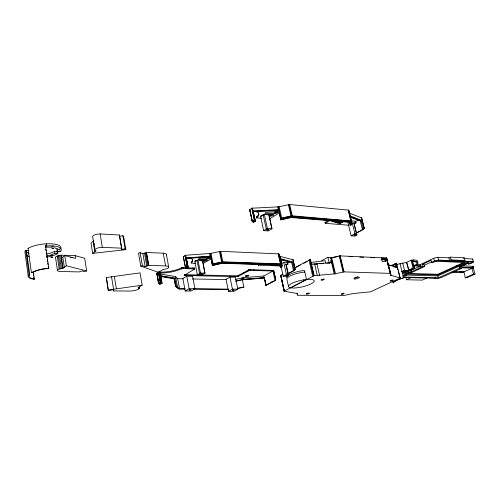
<?xml version="1.0" encoding="UTF-8"?>
<svg xmlns="http://www.w3.org/2000/svg" width="500" height="500" viewBox="0 0 500 500"><rect width="100%" height="100%" fill="white"/><g stroke="black" fill="none" stroke-linecap="round" stroke-linejoin="round"><path stroke-width="0.75" d="M113.462 290.919L113.481 289.781L108.325 290.525L106.344 277.55L140.044 272.856L142.181 285.169L137.988 287.819L139.219 288.688A6.637 1.819 -9.7 0 1 137.438 289.656L136.625 289.95A6.637 1.819 -9.7 0 1 129.894 291.031L113.462 290.919L113.225 289.394M272.938 270.981L263.825 276L265.819 285.369L274.981 280.438L272.938 270.981L249.619 270.387L237.706 276.625L184.812 275.506L184.375 275.331L194.475 269.088L194.35 268.081L182.669 267.65L180.506 268.337A17.081 5 -10.2 0 1 160.356 272.137L158.781 272.081M328.656 220.225L325.231 222.537M349.044 225.269L325.3 223.319L330.2 220.338M183.544 256.694L185.662 255.25L210.312 253.481L220.669 251.312L278.225 253.888L278.913 254.119L280.044 256.344L293.05 259.775L293.981 264.981M293.069 270.663L295.212 269.419L293.062 259.8M241.912 278.006C241.531 280.731 244.125 280.138 242.731 277.825M108.325 290.525L106.344 277.55M390.737 265.694L396.475 263.156L394.181 264.363M252.488 208.1L255.075 219.938L252.319 221.281L249.681 209.7L251.988 208.2L278.431 206.85L289.669 204.531L348.488 210.125L351.944 223.75L350.988 224.05L351.2 224.931L350.244 225.231L349.525 222.3M252.213 221.262L249.681 209.7M28.788 254.006L28.881 253.263M52.275 255.3L50.719 255.387L51.344 255.606M57.344 248.738L56.9 249.6L57.181 251.525L57.775 249.919L57.05 248.806L53.869 247.525M157.3 274.762L156.781 273.256L158.3 272.231L160.156 282.569L158.625 283.644L161.2 282.419L161.356 283.288L159.637 284.344L159.481 283.481M258.731 264.475L258.419 264.262M158.619 283.612L156.838 273.175M279.55 265.256L280.656 267.531L281.525 267.269L280.325 265L221.944 263.331L212.387 265.494L210.831 256.1L186.169 257.906L188.238 267.356L186.156 268.212L185.987 267.325L187.875 266.188L185.662 255.25M361.45 218.294L361.6 217.931L349.231 212.994M210.312 253.481L212.3 264.3L221.981 262.162L280.144 264.169C281.406 262.969 283.094 266.744 281.344 266.444L280.144 264.169L280.325 265L222.156 263.038L212.387 265.494M363.15 228.525L364.263 228.306L362.019 229.65M334.1 220.669L341.456 222.75L342.531 222.406L338.8 221.231M195.512 263.144C194.381 263.725 189.469 263.144 191.85 261.394A16.912 5.006 -10.3 0 0 192.6 259.312M282.944 274.094L280.663 275.413L281.419 275.269M472.362 259.837L472.638 259L464.25 258.587M472.638 259L473.387 261.675L473.113 262.506L468.694 264.119L468.131 262.119L437.837 275.919L405.625 275.044M311.519 264.206L332.15 262.512L331.962 262.794L331.037 257.8L339.762 255.875L386.569 257.987L390.669 273.394L390.794 275.256L400.275 278L370.5 291.837L353.175 293.525L344.006 295.469L298.431 295.3C297.075 295.544 297.356 293.306 296.062 293.312L284.113 291.2L306.519 279.481L303.788 279.825M295.2 269.469L294.169 269.6M278.725 210.469L279.056 209.669L253.1 210.956L253.363 211.706L278.725 210.469L280.819 219.881L291.238 217.544L349.756 222.325L350.625 222.025L350.406 221.137L291.319 216.231L280.781 218.55L278.431 206.85M280.819 219.881L278.894 210.069L253.231 211.331L255.406 221.262L253.762 222.281L253.044 222.256L252.838 221.3M243.006 279.869L243.969 279.2L243.644 277.619L235.6 279.406M166.244 254.9L166.369 254.638A6.844 2.087 -9.9 0 0 163.256 253.169L146.525 252.488L142.894 253.694L140.125 252.662L138.531 253.206L140.794 266.181L158.581 272.369L163.031 269.538L167.1 268.688A6.875 2.006 -10.1 0 0 168.512 267.625L168.681 267.288A6.875 2.006 -10.1 0 0 165.581 265.906L148.806 265.413L145.162 266.606L142.394 265.637L140.794 266.181M392.75 281.375L393.106 282.781L393.369 282.3A12.05 2.763 -14.2 0 1 401.931 278.275L403.669 277.812L400.019 263.637M331.037 258.869L331.775 263.075M382.587 261.106L381.719 260.331L381.388 259.019L386 259.219L386.331 260.525L385.844 261.244L382.031 261.388M221.944 263.331L222.213 261.831L220.106 251.337M291.238 217.544L291.319 216.231L292.225 215.819L351.406 221.012M273.762 264.725L271.425 264.775M28.994 250.431L25.769 250.312L25.175 251A18.162 5.787 -7.3 0 0 25 252.55L28.306 276.619M26.137 252.919L26.681 252.294L28.619 252.369M26.406 250.331L29.744 274.519L28.494 275.163A18.306 5.412 -7.8 0 0 31.562 278.863L34.331 279.119L33.288 271.575M29.744 274.519L29.013 276.512L30.019 277.731L34.331 279.119M252.119 221.15L254.944 219.575M310.744 263.012L311.431 262.387L325.144 260.681L325.675 262.956M46.369 254.1L51.169 252.9L54.55 251.419L60.269 251.644L60.906 250.969A18.175 5.756 -7.4 0 0 51.225 245.738L45.263 246.137L46.419 246.031M45.825 246.088L46.156 245.825M61.625 257.95L64.775 255.538L75.575 258.412L75.15 255.669L61.212 255.175L57.263 256.012A5.312 1.656 -7.8 0 0 55.644 257.781M60.862 248.525A18.162 5.787 -7.3 0 0 50.938 243.781L46.419 243.806A18.162 5.787 -7.3 0 0 29.144 247.769L28.056 248.444L31.419 272.719L32.069 272.738C37.075 270.006 42.856 269.006 48.481 268.438L48.812 268.188L45.594 245.881M57.263 256.012L59.181 269.019L63.15 268.169L66.319 265.8L86.65 270.919L84.669 258.25L75.15 255.669M125.844 249.662L125.125 248.769L121.825 249.488L119.612 236.375L122.894 235.656L123.619 236.588L125.844 249.662L92.656 253.337L90.994 242.913L93.825 240.837M92.656 253.337L96.137 250.837L94.75 249.737L92.606 236.375A5.45 1.8 -8.3 0 1 100.144 233.95L119.45 235.006L121.769 248.988M260.1 264.181L258.562 265.175L280.512 265.994M340.775 223.438L332.819 220.906L331.719 221.312L339.862 223.644L340.775 223.438L340.569 222.581M273.538 270.506L249.45 269.587L237.544 275.831L184.656 274.675L184.812 275.506M264.306 214.35L260.631 216.644L263.656 230.637L268.3 230.944L272.006 228.719L268.944 214.731L264.306 214.35L267.362 228.394L263.656 230.637M268.944 214.731L271.644 228.106M187.681 265.906L185.269 267.225L185.987 267.325M197.956 259.95L194.856 261.869L197.35 274.887L201.887 274.988L205.012 273.119L202.481 260.113L197.956 259.95L200.475 273.012L197.35 274.887M194.531 268.962L183.1 268.5L180.669 269.194A17.087 4.988 -10.2 0 1 160.512 273L162.094 283.319L159.637 284.344M202.481 260.113L204.844 273.225M279.837 212.594L269.75 218.762M253.044 222.256L255.281 220.9L255.406 221.262M211.469 258.756L203.275 263.394M186.769 276.181L182.887 278.538L185.219 291L191.038 291.044L194.956 288.756L192.581 276.3L186.769 276.181L189.125 288.7L185.219 291M186.156 268.212L188.044 267.081L186.363 258.194L210.744 256.419L212.475 265.181M57.638 251.537L57.919 253.45L54.837 253.337L51.45 254.812L46.644 256.012M57.919 253.45L56.831 254.1A18.175 5.756 -7.4 0 1 47.006 257.1M31.419 272.719L32.519 272.069A18.306 5.412 -7.8 0 1 45.119 268.575L48.812 268.188M230 277.094L226.062 279.35L228.469 291.331L233.837 291.369L237.812 289.175L235.369 277.206L230 277.094L232.438 289.125L228.469 291.331M349.263 222.262L348.019 222.956L351.163 235.806L355.056 236.069L356.925 235.062L353.825 222.725L356.056 222.906L355.631 221.2L351.744 220.875L354.913 233.775L356.575 233.894L356.925 235.062M355.119 221.9L358.5 220.025M281.212 263.881L283.762 262.469L287.613 262.613L287.969 264.206L286.375 265.081L288.675 275.487L287.075 276.344L283.212 276.256L281.238 267.238M354.188 223.938L356.056 222.906M287.344 263.137L289.988 261.681M356.294 232.887L363.363 229.381L361.225 220.8L349.762 216.419M351.163 235.806L354.913 233.775M356.062 233.344L363.363 229.381M294.587 267.819L310.425 259.438L314.15 275.688L334.825 273.85L344.056 271.881L390.669 273.394M296.369 267.213L300.431 265.025M270.837 282.494L272.194 281.762M287.481 273.8L294.344 270.406L292.556 262.381L280.475 259.256M283.212 276.256L286.419 274.531L288.069 274.575L288.675 275.487M265.819 285.369L275.512 280.444L275.344 279.656L275.756 279.744L273.419 270.212M288.556 273.519L294.344 270.406M321.625 260.675L327.894 257.337L330.913 257.469L331.206 258.706M303.806 263.219L307.137 261.456M314.15 275.688L290.569 287.794L289.275 287.381M381.044 259.606L384.888 259.775L386 259.219M386.331 260.525L385.219 261.081L384.888 259.775M391.5 265.906L395.737 264.069L392.294 265.744M396.812 264.562A12 2.931 -14.3 0 1 398.281 264.094L406.587 262.419L411.056 260.256L413.625 259.95A13.994 3.431 -14.4 0 1 417.65 261.675M402.663 263.025L404.681 270.806L408.906 270.938L414.375 268.1L412.7 261.725L414 261.363L413.625 259.95M401.812 271.756L403.706 270.856M393.106 282.781L393.969 282.2A11.413 2.612 -14.2 0 1 402.075 278.394L403.669 277.812M416.15 264.325L420.538 264.5L433.669 258.263L437.856 257.294L448.869 257.838L450.375 257.131L464.225 257.819L464.981 260.538L462.45 261.694M414.375 268.1L413.1 268.056L408.606 270.194L406.587 262.419M402.025 271.419L409.588 270.106L413.844 268.081L411.806 260.287M422.519 264.337L424.062 264.4L424.613 266.469L423.069 266.413L422.519 264.337L431.062 260.287L431.619 262.375L433.162 262.444L437.169 260.556L472.987 262.169L468.694 264.119M405.7 273.094L406.231 275.131L404.281 275.075L403.756 273.038L405.7 273.094L409.056 271.5M409.312 272.406L405.869 274.031L438 274.938L465.156 262.544L435.438 261.225M424.4 265.262L431.8 261.762M403.756 273.038L408.594 270.812L409.131 272.863L423.069 266.413M431.619 262.375L434.419 261.056L438.612 260.087L473.387 261.675M402.969 276.663L406.231 275.131M424.613 266.469L410.931 272.913L409.131 272.863M405.8 277.094L406.488 279.756L410.931 277.688M446.756 260.988L447.788 260.506M464.981 260.538L451.131 259.887L449.625 260.587L448.869 257.838M409.062 270.569L410.619 270.644L420.906 265.881L415.3 265.669A14 3.413 -14.4 0 0 414 261.363M402.156 273.006L406.887 270.831M463.225 258.281L464.225 257.819M426.731 278.069L422.3 280.106L406.488 279.756M402.906 275.706L404.281 275.075M406.456 273.375L437.825 274.288L464.3 262.181M459.137 266.962L461.256 267.044L461.619 268.363L459.5 268.288L459.137 266.962L468.319 262.787M434.594 278.263L435.606 277.8M459.944 266.994L468.413 263.144M403.088 276.994L438.363 277.869L459.5 268.288M461.619 268.363L441.488 277.462L438.169 278.35L403.281 277.5M462.044 272.669L473.75 267.575L473.387 266.281L461.619 265.756M472.094 266.856L473.387 266.281M473.75 267.575L472.194 268.275L472.013 267.625M452.025 272.35L462.356 272.681L463.975 271.956L465.275 277.756L473.531 274.113L475 274.156L473.175 267.669M475 274.156L466.75 277.794L465.275 277.756M160.156 282.569L161.2 282.419M52.981 246.737C54.3 245.912 50.594 246.456 52.175 246.85M59.7 249.513C60.975 248.825 57.694 249.05 58.725 249.606M266.575 284.775L265.863 284.762L266.031 285.544M160.375 276.112L174.831 278.463L176.575 287.038L178.881 288.95L184.994 288.744M339.263 221.325L342.031 221.744L342.238 222.6M351.275 220.837L350.406 221.137L350.988 224.05M185.206 255.344L187.219 266M385.975 258.275L386.794 258.156L386.956 260.131M173.962 278.744L175.938 278.406L174.137 278.819L160.531 276.531M401.962 271.594L405.375 270.825M463.781 271.65L460.944 272.125L461.456 271.644L453.944 271.75M176.575 287.038L177.494 286.812L179.575 288.694L177.719 278.688L175.394 276.506L160.419 274.056M86.65 270.919L83.725 271.619L82.65 270.825L79.169 271.913L59.975 271.481A5.331 1.594 -8.1 0 1 59.181 269.019M280.95 218.156L291.644 215.825L289.088 204.537M212.387 263.988L222.775 261.806L280.925 263.906L278.794 254.006M330.85 258.087L338.025 256.494M235.919 280.988L243.969 279.2L264.156 277.556M237.55 288.519L243.881 287.106L242.331 279.8L235.769 281.231M280.988 219.494L291.531 217.175L350.625 222.025L351.2 224.931M242.25 279.587L264.575 277.925L243.731 279.738M237.219 288.35L243.881 287.106M174.137 278.819L175.531 286.388L176.419 286.194M396.669 267.694L397.594 267.506L388.3 264.675M281.119 259.894L291.663 262.556L293.587 262.175L280.587 258.794M350.244 217.244L360.275 220.987L362.337 220.588L350 215.844M199.831 257.869L200.312 257.775M332.287 220.712L340.119 222.744L340.325 223.6M108.369 290.006L142.181 285.169M304.837 272.05L302.106 272.381A13.144 3.413 -12.7 0 0 286.919 279.312L288.544 286.675M197.288 260.425L196.819 260.475A1.863 0.55 -10.7 0 0 195.162 261A1.863 0.55 -10.7 0 0 195.025 261.581L195.65 261.694M263.5 214.919L263 214.963A2.019 0.663 -12 0 0 261.163 215.562A2.019 0.663 -12 0 0 260.881 216.287L261.131 216.394M313.831 264.275L317.606 263.962M319.875 263.781L323.65 263.469M326.675 263.225L329.694 262.975M243.644 277.619L263.825 276M201.944 261.225L204.862 261M199.481 260.256L206.525 259.731A1.85 0.544 -10.9 0 1 206.656 260.587A1.85 0.544 -10.9 0 1 203.831 260.894L203.688 260.781A1.85 0.544 -10.9 0 1 204.306 260.156L204.706 260.006A1.85 0.544 -10.9 0 1 206.1 259.744M206.95 258.444L208.431 258.337L208.344 257.906A1.856 0.55 -11 0 0 210.463 257.325M208.512 258.769L199.638 259.431A1.869 0.556 -10.8 0 1 198.512 258.906A1.869 0.556 -10.8 0 1 200.863 258.156L209.769 257.494M186.556 258.488L210.662 256.737M266.575 214.75L273.206 214.419A2.006 0.656 -12.2 0 1 273.131 215.494A2.006 0.656 -12.2 0 1 270.144 215.775L270.025 215.625A2.006 0.656 -12.2 0 1 270.812 214.856L271.262 214.688A2.006 0.656 -12.2 0 1 272.769 214.406M268.881 216.075L271.181 215.944M277.113 211.725L267.756 212.206A2.025 0.669 -12.1 0 0 265.138 213.062A2.025 0.669 -12.1 0 0 266.169 213.769L275.5 213.275M456.469 271.837L456.094 271.825M409.588 270.106L410.744 270.069M189.125 288.7L194.956 288.756M232.438 289.125L237.812 289.175M193.519 288.825L228.381 289.144M178.881 288.95L185.05 289.006M193.525 289.081L228.212 289.394M177.719 278.688L183.137 278.788M192.419 278.956L226.456 279.581M274.981 280.438L275.512 280.444M200.475 273.012L205.012 273.119M408.969 270.144L406.694 262.369M461.662 272.006L463.406 272.062M288.069 274.575L285.763 264.131L287.969 264.206M459.294 271.919L461.094 271.988M461.056 267.725L472.15 268.144M473.356 268.319L471.887 268.263L473.531 274.113M28.056 248.444L28.7 248.469M94.75 249.737A5.475 1.731 -8.6 0 1 102.319 247.331L121.675 248.175L121.825 249.488M46.087 245.881L46.575 245.9M461.256 267.044L473.438 267.562M161.356 283.288L162.094 283.319M340.644 256.225L339.456 256.175L339.762 255.875L343.594 271.906M349.1 256.606L352.169 256.75M359.856 257.094L363.694 257.269M370.613 257.581L374.45 257.75M381.369 258.062L385.206 258.238M70.425 257.519L72.713 257.65M178.725 288.438L177.631 288.2L175.531 286.388M267.362 228.394L272.006 228.719M255.025 211.369A18.294 6.062 -11.5 0 1 257.6 217.019L256.788 217.875L261.5 218.306M52.225 247.213L45.094 247.081L46.737 245.775L46.45 243.806M159.981 275.65L175.7 278.188L175.394 276.506M290.569 287.794L290.831 287.85A13.175 3.319 -12.7 0 0 312.913 282.75L313.994 281.694A13.175 3.319 -12.7 0 0 307.019 279.438L306.525 279.5L304.475 270.469L301.75 270.794A13.137 3.431 -12.7 0 0 286.575 277.744M278.556 253.925L280.806 263.869M273.562 270.225L275.694 279.869L273.663 270.256M341.319 221.156L343.363 221.744M388.006 265.031L390.169 265.7M393.056 266.588L395.225 267.25M191.412 262.969L192.013 262.256A16.919 4.988 -10.3 0 0 189.862 258.181M29.1 256.744L26.544 255.144M194.269 268.019L194.475 269.088M206.806 259.562A1.85 0.544 -10.9 0 1 204.7 260.138L204.781 260.569A1.85 0.544 -10.9 0 1 203.75 260.469L203.606 260.356A1.85 0.544 -10.9 0 1 203.581 260.212M207.25 258.113L207.4 258.231A1.856 0.55 -11 0 0 208.431 258.337M207.481 258.663L207.338 258.544A1.863 0.55 -11 0 1 207.963 257.913L208.363 257.762A1.863 0.55 -11 0 1 210.794 257.6A1.863 0.55 -11 0 1 209.913 258.5A1.863 0.55 -11 0 1 207.481 258.663L207.387 258.219M256.788 217.875L256.569 216.875L257.4 216.094A18.288 6.081 -11.5 0 0 258.506 212.725M269.819 214.7L270.131 215.756M274.462 213.1L274.344 212.956A2.013 0.663 -12.3 0 1 275.144 212.175L275.6 212.006A2.013 0.663 -12.3 0 1 278.15 211.9A2.013 0.663 -12.3 0 1 277.013 213A2.013 0.663 -12.3 0 1 274.462 213.1L274.25 212.162M285.763 264.131L286.375 265.081M191.2 262.056L191.631 263.012M460.012 265.819L460.194 266.481M456.906 265.562L457.088 266.225M455.5 266.206L455.681 266.869M450.375 257.131L451.131 259.887M446.731 270.219L446.906 270.875M437.856 257.294L438.612 260.087M433.669 258.263L434.419 261.056M437.825 274.288L438 274.938M437.837 275.919L438.363 277.869M420.538 264.5L421.269 267.262M420.737 267.506L420.369 266.125L414.256 265.881L415.075 265.3A13.438 3.275 -14.3 0 0 414.5 261.688L413.469 261.619L413.094 260.206M414.125 264.869L414.494 266.262M412.825 260.338L413.194 261.75M411.056 260.256L413.1 268.056M411.238 270.363L411.594 271.731M410.619 270.644L410.975 272.019M396.475 263.156L400.225 278.062M396.819 265.581L397.956 270.025M398.338 271.506L400.05 278.169M395.55 263.344L396.481 266.969M394.944 264.225L395.688 267.125M386.569 257.987L391.012 275.356M387.331 261.613L388.413 266.031M388.825 267.5L390.794 275.256M386.312 257.95L390.181 273.206M361.7 218.05L364.263 228.337M361.6 217.931L364.206 228.431M363.331 225.825L364.012 228.569M360.275 220.987L362.406 229.569M353.825 222.725L356.575 233.894M349.644 213.388L350.288 216.012M348.663 210.206L351.319 220.869M351.944 223.75L348.55 210.15L351.1 220.763M348.156 210.062L350.769 220.706M342.319 221.55L342.531 222.406M342.262 221.612L342.469 222.475M342.163 221.681L342.369 222.537M341.881 221.8L342.088 222.656M341.712 221.844L341.919 222.7M341.544 221.875L341.75 222.738M341.388 221.894L341.594 222.75M341.244 221.894L341.456 222.75M340.438 222.644L340.644 223.5M340.288 222.7L340.494 223.556M339.95 222.775L340.156 223.631M339.794 222.787L340 223.644M339.656 222.787L339.862 223.644M338.6 221.137L338.806 222M337 222.044L337.206 222.9M335.662 221.663L335.869 222.525M340.225 255.856L344.056 271.881M339.225 255.969L343.056 272.006M325.325 222.138L325.6 223.431M325.387 223.1L325.181 222.231L325.438 223.4M325.081 222.375L325.3 223.319M331.637 257.688L335.431 273.731M331.037 257.8L334.825 273.85M331.581 262.581L334.256 273.925M330.456 260.519L330.988 262.781M327.894 257.337L329.325 263.412M316.887 263.769L319.531 275.219M314.619 263.956L317.256 275.419M311.431 262.387L311.925 264.556M310.062 259.506L313.844 275.744M310.019 259.519L313.744 275.775M309.85 259.594L313.575 275.844M308.975 260.069L312.688 276.306M289.669 204.531L292.225 215.819M288.425 204.638L290.981 215.931M292.938 259.706L295.181 269.494M294.3 266.4L295.019 269.613M279.169 206.719L281.688 218.019M291.663 262.556L293.456 270.581M297.15 292.906L297.638 295.094M277.719 206.919L278.35 209.737M283.762 262.469L286.419 274.531M280.363 256.462L280.9 258.919M280.044 256.344L282.206 266.181M279.875 256.169L282.044 266.019M278.913 254.119L281.094 264.037M278.688 253.956L280.925 263.906M281.344 266.444L281.525 267.269M278.225 253.888L280.4 263.819M280.169 265.294L280.656 267.531M280.887 275.2L284.344 291M280.769 275.275L284.294 291.325M280.725 275.312L284.144 291.137M280.675 275.381L284.125 291.256M263.225 215.025L266.275 229.05M257.025 217.956L256.569 216.875L256.837 217.913M252.106 208.162L254.562 219.638M252.05 208.181L254.444 219.675M251.794 208.294L254.25 219.769M265.025 280.031L265.775 283.544M249.794 209.575L252.262 221.275M264.363 277.744L265.712 284.062M258.575 264.137L258.75 264.95M258.456 264.219L258.738 265.269M258.394 264.3L258.625 265.231M253.919 269.662L254.088 270.462M249.969 269.55L250.131 270.35M249.725 269.556L249.887 270.356M249.587 269.569L249.756 270.369M249.45 269.587L249.619 270.387M249.306 269.613L249.475 270.413M249.169 269.637L249.338 270.444M249.031 269.675L249.194 270.475M248.894 269.713L249.062 270.519M248.769 269.756L248.938 270.556M248.65 269.8L248.819 270.606M248.45 269.894L248.619 270.7M246.65 270.919L246.819 271.719M243.412 272.762L243.581 273.556M238.438 275.587L238.6 276.381M238.3 275.656L238.381 276.481M238.125 275.719L238.287 276.512M238.031 275.744L238.194 276.537M237.938 275.769L238.1 276.562M237.838 275.788L238 276.581M237.738 275.806L237.9 276.6M237.638 275.819L237.8 276.613M237.544 275.831L237.706 276.625M237.369 275.837L237.531 276.631M220.669 251.312L222.775 261.806M219.494 251.438L221.6 261.938M210.994 253.35L213.069 263.863M209.644 253.556L210.162 256.175M204.456 259.637L204.537 260.069M203.731 260.45L203.819 260.881M197.044 260.512L199.556 273.562M194.125 267.975L194.363 268.837M193.925 267.956L194.088 268.806M192.45 267.919L192.613 268.762M185.312 255.306L187.275 265.981M185.037 255.425L187.05 266.081M183.356 256.488L185.431 267.319M183.269 256.594L185.381 267.312M184.462 274.656L184.619 275.494M184.319 274.619L184.544 275.475M182.938 267.65L183.1 268.5M184.237 274.562L184.431 275.431M182.669 267.65L182.831 268.506M182.525 267.663L182.688 268.519M182.375 267.681L182.537 268.538M182.225 267.7L182.387 268.556M182.075 267.731L182.237 268.587M181.925 267.762L182.087 268.619M181.781 267.8L181.938 268.656M181.637 267.838L181.8 268.694M181.506 267.881L181.669 268.738M181.381 267.931L181.544 268.788M175.631 276.731L177.494 286.812M174.475 279.363L175.8 286.556M166.375 254.312L168.694 266.975M163.256 253.169L165.581 265.906M159.775 272.106L161.788 283.306M158.919 272.069L160.775 282.406M158.85 272.075L160.706 282.413M160.637 282.425L158.713 272.094L160.494 282.45M158.569 272.125L160.362 282.481M156.944 273.087L158.794 283.412M156.775 273.294L158.625 283.644M146.525 252.488L148.806 265.413M146.294 252.562L148.575 265.487M145.425 252.856L147.7 265.775M144.506 253.156L146.781 266.075M142.894 253.694L145.162 266.606M140.125 252.662L142.394 265.637M139.119 287.006L139.381 288.531M138.906 286.9L139.169 288.425M349.756 222.325L350.244 225.231M122.894 235.656L125.125 248.769M348.8 210.387L349.119 212.344M114.338 276.438L116.388 288.863M111.544 276.825L113.588 289.262M100.144 233.95L102.319 247.331M94.05 243.356L94.288 244.844M94.525 246.325L94.763 247.806M93.194 241.306L94.869 251.756M64.775 255.538L66.319 265.8M62.794 257.062L64.325 267.3M61.212 255.175L63.15 268.169M60.613 255.3L62.544 268.3M59.462 255.544L61.394 268.544M58.312 255.794L60.237 268.794M57.025 251.513L57.306 253.425M54.55 251.419L54.837 253.337M55.538 257.456L57.444 270.425M45.706 249.213L45.931 250.75M46.262 253.062L46.481 254.6M46.706 256.137L46.925 257.675M47.263 259.981L47.481 261.519M47.706 263.056L47.925 264.594M48.256 266.9L48.481 268.438M33.288 274.081L33.494 275.587M33.706 277.094L34.019 279.356M25.769 250.312L29.1 274.506M119.45 235.006L119.612 236.375M403.9 270.981A13.656 3.306 -14.2 0 1 402.413 271.506M207.231 257.975A1.856 0.55 -11 0 1 207.338 257.812M208.281 257.331A1.856 0.55 -11 0 1 208.738 257.206M203.681 260.056A1.85 0.544 -10.9 0 1 204.219 259.725M205.55 259.363A1.85 0.544 -10.9 0 1 206.019 259.312M195.4 260.406A1.863 0.55 -10.7 0 1 195.8 260.256M247.987 275.3A1.681 0.456 -11.8 0 1 245.675 275.663M273.562 214.181A2.006 0.663 -12.2 0 1 271.725 214.931A2.006 0.663 -12.2 0 1 269.944 214.85M277.631 211.706A2.013 0.669 -12.3 0 1 274.506 212.281M289.281 287.394A13.175 3.319 -12.7 0 1 291.556 283.55A13.175 3.319 -12.7 0 1 303.788 279.837M357.7 276.794A2.831 0.694 -13.6 0 1 357.038 277.013M356.331 277.206A2.831 0.694 -13.6 0 1 354.95 277.431M285.925 275.575L287.581 275.25L285.925 275.575M52.019 248.569L53.631 248.412L52.019 248.569M50.994 257.3L52.562 257.144L50.994 257.3M58.756 251.325L60.344 251.169L58.756 251.325M354.106 235.056L355.887 234.719L354.106 235.056M189.256 289.95L190.963 289.744L189.256 289.95M200.319 274.069L202.1 273.863L200.319 274.069M232.362 290.319L233.962 290.062L232.362 290.319M306.856 294.088A1.594 0.381 -12.8 0 0 309.406 293.325A1.594 0.381 -12.8 0 0 307.375 293.312A1.594 0.381 -12.8 0 0 306.856 294.088M390.919 281.038A1.55 0.362 -14.1 0 0 393.206 280.188A1.55 0.362 -14.1 0 0 390.975 280.381A1.55 0.362 -14.1 0 0 390.919 281.038M342 294.262A1.538 0.356 -13.3 0 0 344.2 293.438A1.538 0.356 -13.3 0 0 341.919 293.65A1.538 0.356 -13.3 0 0 342 294.262M321.975 280.15A1.663 0.419 -13.1 0 0 324.331 279.237A1.663 0.419 -13.1 0 0 321.831 279.444A1.663 0.419 -13.1 0 0 321.975 280.15M246.144 276.481A1.681 0.456 -11.8 0 0 248.781 275.663A1.681 0.456 -11.8 0 0 246.513 275.613A1.681 0.456 -11.8 0 0 246.144 276.481M267.213 230.05A1.013 0.319 -12.1 0 0 268.812 229.537A1.013 0.319 -12.1 0 0 267.469 229.444A1.013 0.319 -12.1 0 0 267.213 230.05M355.306 278.95A2.831 0.694 -13.6 0 0 359.406 277.387A2.831 0.694 -13.6 0 0 355.225 277.738A2.831 0.694 -13.6 0 0 355.306 278.95"/></g></svg>
